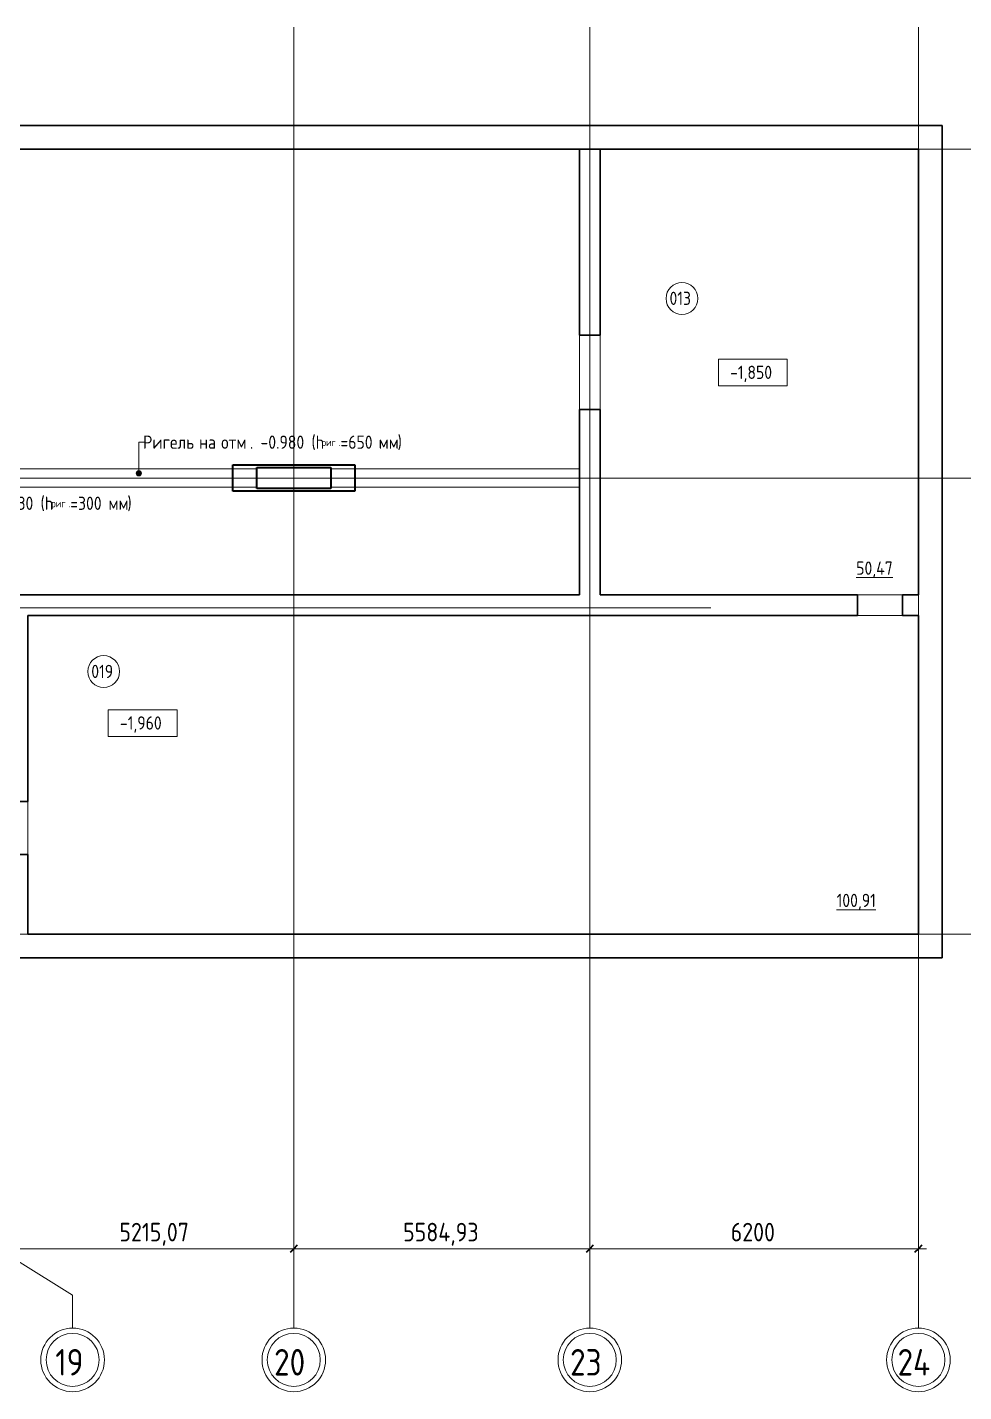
# Model space of a CAD drawing. Header units: millimetres. Extents: x -215207 to 92095, y -30385 to 123050.
# Drawn here: x -150669 to -132999, y 62745 to 88475 of the extents above; entities that cross this region are included whole.
import ezdxf

# ---------------------------------------------------------------- set-up
doc = ezdxf.new("R2010")
doc.units = ezdxf.units.MM
for name, pattern in [('ADSK_Линия сетки', [25, 20, -2.5, 0, -2.5]), ('ADSK_Сверху', [4.5, 3, -1.5]), ('Сверху', [3.96875, 2.38125, -1.5875])]:
    doc.linetypes.add(name, pattern=pattern)
for name, color, linetype, lineweight in [('Аннотация', 7, 'Continuous', 20), ('Линии', 7, 'Continuous', 9), ('Марки помещений', 7, 'Continuous', 20), ('Несущие колонны', 7, 'Continuous', 20), ('Оси', 7, 'Continuous', 9), ('Отметки', 7, 'Continuous', 9), ('Размеры', 7, 'Continuous', 9), ('Стены наружные', 7, 'Continuous', 20), ('Узлы', 7, 'Continuous', 20)]:
    doc.layers.add(name, color=color, linetype=linetype, lineweight=lineweight)
doc.styles.add('GOST Common_1', font='GOST_Common.ttf', dxfattribs={"width": 0.9, "height": 125})
doc.styles.add('GOST Common_2', font='GOST_Common.ttf', dxfattribs={"width": 0.9, "height": 90})
doc.styles.add('GOST Common_3', font='GOST_Common.ttf', dxfattribs={"width": 0.9, "height": 2.5})
doc.styles.add('GOST Common_4', font='GOST_Common.ttf', dxfattribs={"width": 0.9, "height": 3.5})

# ---------------------------------------------------------------- blocks, each defined once
blk = doc.blocks.new('Подвал 21082025 планы')
at = {"layer": 'Аннотация', "lineweight": 9}
h = blk.add_hatch(color=256, dxfattribs=at)
edge = h.paths.add_edge_path()
edge.add_arc((45890, -38310), 50, 0, 360)
at = {"layer": 'Аннотация', "lineweight": 20}
for p, q in [((56827, -36659), (56827, -36159)), ((56827, -36159), (58127, -36159)), ((58127, -36159), (58127, -36659)), ((58127, -36659), (56827, -36659)), ((45315, -43271), (45315, -42771)), ((45315, -42771), (46615, -42771)), ((46615, -42771), (46615, -43271)), ((46615, -43271), (45315, -43271))]:
    blk.add_line(p, q, dxfattribs=at)
at = {"layer": 'Аннотация', "lineweight": 9}
for p, q in [((45890, -37724), (45993, -37724)), ((45890, -38310), (45890, -37724))]:
    blk.add_line(p, q, dxfattribs=at)
blk.add_circle((45890, -38310), 50, dxfattribs=at)
at = {"layer": 'Линии', "linetype": 'ADSK_Сверху'}
for p, q in [((43600, -38225), (48115, -38225)), ((49515, -38225), (54205, -38225)), ((43600, -38575), (48115, -38575)), ((49515, -38575), (54205, -38575))]:
    blk.add_line(p, q, dxfattribs=at)
at = {"layer": 'Марки помещений'}
for centre in [(56139, -35014), (45229, -42049)]:
    blk.add_circle(centre, 300, dxfattribs=at)
at = {"layer": 'Несущие колонны', "lineweight": 40}
for p, q in [((47665, -38650), (47665, -38150)), ((47665, -38150), (49965, -38150)), ((48115, -38600), (48115, -38200)), ((48115, -38200), (49515, -38200)), ((49515, -38200), (49515, -38600)), ((49965, -38150), (49965, -38650)), ((49965, -38650), (47665, -38650)), ((49515, -38600), (48115, -38600))]:
    blk.add_line(p, q, dxfattribs=at)
at = {"layer": 'Несущие колонны'}
for p, q in [((47665, -38150), (49965, -38150)), ((47665, -38650), (47665, -38150)), ((48115, -38200), (49515, -38200)), ((48115, -38600), (48115, -38200)), ((49515, -38200), (49515, -38600)), ((49965, -38150), (49965, -38650)), ((49965, -38650), (47665, -38650)), ((49515, -38600), (48115, -38600))]:
    blk.add_line(p, q, dxfattribs=at)
at = {"layer": 'Оси', "linetype": 'ADSK_Линия сетки'}
for p, q in [((48815, -29900), (48815, -54430)), ((54400, -29900), (54400, -54430)), ((60600, -29900), (60600, -54430)), ((62867, -32200), (-12349, -32200)), ((62867, -38400), (-12349, -38400)), ((56683, -40850), (-12349, -40850)), ((62867, -47000), (-12349, -47000))]:
    blk.add_line(p, q, dxfattribs=at)
at = {"layer": 'Оси'}
for p, q in [((43600, -53160), (44642, -53812)), ((44642, -53812), (44642, -54430))]:
    blk.add_line(p, q, dxfattribs=at)
at = {"layer": 'Оси', "lineweight": 20}
for centre, radius, start, end in [((44642, -55030), 600, 0, 180), ((44642, -55030), 500, 0, 180), ((48815, -55030), 600, 0, 180), ((48815, -55030), 500, 0, 180), ((54400, -55030), 600, 0, 180), ((54400, -55030), 500, 0, 180), ((60600, -55030), 600, 0, 180), ((60600, -55030), 500, 0, 180), ((44642, -55030), 600, 180, 0), ((44642, -55030), 500, 180, 0), ((48815, -55030), 600, 180, 0), ((48815, -55030), 500, 180, 0), ((54400, -55030), 600, 180, 0), ((54400, -55030), 500, 180, 0), ((60600, -55030), 600, 180, 0), ((60600, -55030), 500, 180, 0)]:
    blk.add_arc(centre, radius, start, end, dxfattribs=at)
at = {"layer": 'Размеры', "lineweight": 20}
for p, q in [((43600, -52933), (48815, -52933)), ((48815, -52933), (48815, -52783)), ((48815, -52933), (48815, -52783)), ((48815, -52933), (48815, -52983)), ((48815, -52933), (54400, -52933)), ((48815, -52933), (48815, -52983)), ((54400, -52933), (54400, -52783)), ((54400, -52933), (54400, -52783)), ((54400, -52933), (54400, -52983)), ((54400, -52933), (60750, -52933)), ((54400, -52933), (54400, -52983)), ((60600, -52933), (60600, -52783)), ((60600, -52933), (60600, -52983))]:
    blk.add_line(p, q, dxfattribs=at)
at = {"layer": 'Размеры', "lineweight": 40}
for p, q in [((48815, -52933), (48744, -53003)), ((48815, -52933), (48744, -53003)), ((48815, -52933), (48886, -52862)), ((48815, -52933), (48886, -52862)), ((54400, -52933), (54329, -53003)), ((54400, -52933), (54329, -53003)), ((54400, -52933), (54471, -52862)), ((54400, -52933), (54471, -52862)), ((60600, -52933), (60529, -53003)), ((60600, -52933), (60671, -52862))]:
    blk.add_line(p, q, dxfattribs=at)
at = {"layer": 'Стены наружные', "lineweight": 30}
for p, q in [((61050, -31750), (40855, -31750)), ((61050, -47450), (61050, -31750)), ((40795, -32200), (60600, -32200)), ((54205, -32200), (54205, -35705)), ((54595, -35705), (54595, -32200)), ((60600, -32200), (60600, -40605)), ((54205, -37105), (54205, -40605)), ((54595, -40605), (54595, -37105)), ((54205, -40605), (43405, -40605)), ((59450, -40605), (54595, -40605)), ((60600, -40605), (60300, -40605)), ((43795, -40995), (59450, -40995)), ((43795, -44500), (43795, -40995)), ((60300, -40995), (60600, -40995)), ((60600, -40995), (60600, -47000)), ((43795, -47000), (43795, -45500)), ((60600, -47000), (43795, -47000)), ((-7450, -47450), (61050, -47450))]:
    blk.add_line(p, q, dxfattribs=at)
at = {"layer": 'Узлы', "linetype": 'Сверху', "lineweight": 9}
for p, q in [((54205, -35705), (54205, -37105)), ((54595, -37105), (54595, -35705)), ((60300, -40605), (59450, -40605)), ((59450, -40995), (60300, -40995)), ((43795, -45500), (43795, -44500))]:
    blk.add_line(p, q, dxfattribs=at)
at = {"layer": 'Узлы', "lineweight": 30}
for p, q in [((54595, -35705), (54205, -35705)), ((54205, -37105), (54595, -37105)), ((59450, -40605), (59450, -40995)), ((60300, -40995), (60300, -40605)), ((43795, -44500), (43405, -44500)), ((43405, -45500), (43795, -45500))]:
    blk.add_line(p, q, dxfattribs=at)
at = {"layer": 'Аннотация', "width": 0.9}
for s, height, style, p in [('Ригель', 250, 'GOST Common_3', (45970, -37849)), ('на', 250, 'GOST Common_3', (47030, -37849)), ('отм', 250, 'GOST Common_3', (47446, -37849)), ('. -0.980 (h', 250, 'GOST Common_3', (47988, -37849)), ('риг', 138.8, 'GOST Common_4', (49338, -37799)), ('.', 139, 'GOST Common_4', (49659, -37799)), ('=650', 250, 'GOST Common_3', (49697, -37849)), ('мм', 250, 'GOST Common_3', (50417, -37849)), (')', 250, 'GOST Common_3', (50774, -37849)), ('. -0.630 (h', 250, 'GOST Common_3', (42890, -39001)), ('=300', 250, 'GOST Common_3', (44598, -39001)), ('мм', 250, 'GOST Common_3', (45319, -39001)), (')', 250, 'GOST Common_3', (45676, -39001)), ('риг', 138.8, 'GOST Common_4', (44239, -38951)), ('.', 139, 'GOST Common_4', (44561, -38951))]:
    blk.add_text(s, height=height, dxfattribs=dict(at, style=style)).set_placement(p)
at = {"layer": 'Марки помещений', "style": 'GOST Common_3', "width": 0.9}
for s, p in [('013', (55904, -35136)), ('%%U50,47', (59427, -40224)), ('019', (44994, -42172)), ('%%U100,91', (59057, -46490))]:
    blk.add_text(s, height=250, dxfattribs=at).set_placement(p)
at = {"layer": 'Оси', "style": 'GOST Common_1', "width": 0.9}
for s, p in [('19', (44315, -55325)), ('20', (48443, -55325)), ('23', (54028, -55325)), ('24', (60207, -55325))]:
    blk.add_text(s, height=500, dxfattribs=at).set_placement(p)
at = {"layer": 'Отметки', "style": 'GOST Common_3', "width": 0.9}
for s, p in [('-1,850', (57047, -36532)), ('-1,960', (45535, -43144))]:
    blk.add_text(s, height=250, dxfattribs=at).set_placement(p)
at = {"layer": 'Размеры', "lineweight": 20, "char_height": 350, "attachment_point": 1, "line_spacing_factor": 1.022761, "style": 'GOST Common_2'}
for s, insert, width in [('5215,07', (45524, -52445), 1639.49), ('5584,93', (50877, -52445), 1754.04), ('6200', (57059, -52445), 1059.58)]:
    blk.add_mtext(s, dxfattribs=dict(at, insert=insert, width=width))

msp = doc.modelspace()

# ---------------------------------------------------------------- block references
msp.add_blockref('Подвал 21082025 планы', (-194454.7, 118374.7))

doc.saveas('drawing.dxf')
